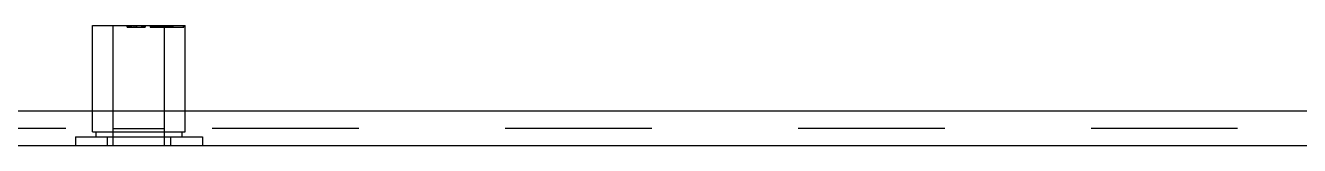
# Model space of a CAD drawing. Header units: millimetres. Extents: x 0 to 8948, y -1340 to 1100.
# Drawn here: x 5001.9 to 5076, y 306.2 to 313.2 of the extents above; entities that cross this region are included whole.
import ezdxf

# ---------------------------------------------------------------- set-up
doc = ezdxf.new("R2010")
doc.units = ezdxf.units.MM
doc.header["$LTSCALE"] = 85.25
doc.linetypes.add('HIDDEN', pattern=[0.2, 0.1, -0.1])
doc.layers.get('0').update_dxf_attribs({"linetype": 'CONTINUOUS'})
doc.layers.add('02___PRT_ALL_AXES', color=7, linetype='CONTINUOUS')
doc.layers.add('DEFAULT_2', color=8, linetype='HIDDEN')

msp = doc.modelspace()

# ---------------------------------------------------------------- linework, layer by layer
at = {"color": 3, "linetype": 'Continuous'}
for p, q in [((5090.448, 308.243), (4774.448, 308.243)), ((4775.448, 306.243), (5089.448, 306.243))]:
    msp.add_line(p, q, dxfattribs=at)
at = {"layer": '02___PRT_ALL_AXES', "color": 8, "linetype": 'HIDDEN'}
for p, q in [((5005.748, 307.043), (5005.748, 313.243)), ((5006.948, 313.243), (5009.948, 313.243)), ((5006.948, 306.243), (5006.948, 313.243)), ((5009.948, 306.243), (5009.948, 313.243)), ((5011.148, 307.043), (5011.148, 313.243)), ((5006.948, 307.243), (5009.948, 307.243)), ((5006.948, 306.243), (5009.948, 306.243))]:
    msp.add_line(p, q, dxfattribs=at)
at = {"layer": 'DEFAULT_2', "color": 8, "linetype": 'HIDDEN'}
for p, q in [((5005.748, 313.243), (5011.148, 313.243)), ((5005.748, 307.043), (5005.748, 313.243)), ((5007.76, 313.143), (5007.76, 313.243)), ((5007.76, 313.143), (5008.825, 313.143)), ((5007.828, 313.243), (5007.828, 313.143)), ((5007.883, 313.143), (5007.883, 313.243)), ((5007.937, 313.243), (5007.937, 313.143)), ((5008.015, 313.243), (5008.015, 313.143)), ((5008.172, 313.143), (5008.172, 313.243)), ((5008.263, 313.243), (5008.263, 313.143)), ((5008.339, 313.143), (5008.339, 313.243)), ((5008.631, 313.143), (5008.631, 313.243)), ((5008.638, 313.243), (5008.638, 313.143)), ((5008.685, 313.243), (5008.685, 313.143)), ((5008.757, 313.143), (5008.757, 313.243)), ((5008.825, 313.243), (5008.825, 313.143)), ((5009.115, 313.243), (5009.115, 313.143)), ((5009.115, 313.143), (5011.073, 313.143)), ((5009.141, 313.243), (5009.141, 313.143)), ((5009.142, 313.243), (5009.142, 313.143)), ((5009.192, 313.243), (5009.192, 313.143)), ((5009.23, 313.243), (5009.23, 313.143)), ((5009.233, 313.243), (5009.233, 313.143)), ((5009.265, 313.243), (5009.265, 313.143)), ((5009.306, 313.243), (5009.306, 313.143)), ((5009.342, 313.243), (5009.342, 313.143)), ((5009.343, 313.243), (5009.343, 313.143)), ((5009.397, 313.243), (5009.397, 313.143)), ((5009.414, 313.243), (5009.414, 313.143)), ((5009.448, 313.243), (5009.448, 313.143)), ((5009.478, 313.243), (5009.478, 313.143)), ((5009.486, 313.243), (5009.486, 313.143)), ((5009.515, 313.243), (5009.515, 313.143)), ((5009.517, 313.243), (5009.517, 313.143)), ((5009.518, 313.243), (5009.518, 313.143)), ((5009.526, 313.243), (5009.526, 313.143)), ((5009.562, 313.243), (5009.562, 313.143)), ((5009.571, 313.243), (5009.571, 313.143)), ((5009.584, 313.243), (5009.584, 313.143)), ((5009.59, 313.243), (5009.59, 313.143)), ((5009.592, 313.243), (5009.592, 313.143)), ((5009.631, 313.243), (5009.631, 313.143)), ((5009.634, 313.243), (5009.634, 313.143)), ((5009.659, 313.243), (5009.659, 313.143)), ((5009.675, 313.243), (5009.675, 313.143)), ((5009.681, 313.243), (5009.681, 313.143)), ((5009.685, 313.243), (5009.685, 313.143)), ((5009.686, 313.243), (5009.686, 313.143)), ((5009.689, 313.243), (5009.689, 313.143)), ((5009.731, 313.243), (5009.731, 313.143)), ((5009.748, 313.243), (5009.748, 313.143)), ((5009.752, 313.243), (5009.752, 313.143)), ((5009.755, 313.243), (5009.755, 313.143)), ((5009.762, 313.143), (5009.762, 313.243)), ((5009.77, 313.243), (5009.77, 313.143)), ((5009.793, 313.243), (5009.793, 313.143)), ((5009.796, 313.243), (5009.796, 313.143)), ((5009.827, 313.243), (5009.827, 313.143)), ((5009.838, 313.243), (5009.838, 313.143)), ((5009.866, 313.243), (5009.866, 313.143)), ((5009.907, 313.243), (5009.907, 313.143)), ((5009.915, 313.143), (5009.915, 313.243)), ((5009.916, 313.243), (5009.916, 313.143)), ((5009.934, 313.243), (5009.934, 313.143)), ((5009.941, 313.243), (5009.941, 313.143)), ((5009.951, 313.243), (5009.951, 313.143)), ((5009.955, 313.243), (5009.955, 313.143)), ((5009.971, 313.243), (5009.971, 313.143)), ((5009.996, 313.243), (5009.996, 313.143)), ((5010.021, 313.243), (5010.021, 313.143)), ((5010.025, 313.243), (5010.025, 313.143)), ((5010.033, 313.243), (5010.033, 313.143)), ((5010.039, 313.243), (5010.039, 313.143)), ((5010.04, 313.243), (5010.04, 313.143)), ((5010.052, 313.243), (5010.052, 313.143)), ((5010.055, 313.243), (5010.055, 313.143)), ((5010.058, 313.243), (5010.058, 313.143)), ((5010.082, 313.243), (5010.082, 313.143)), ((5010.128, 313.243), (5010.128, 313.143)), ((5010.177, 313.243), (5010.177, 313.143)), ((5010.18, 313.243), (5010.18, 313.143)), ((5010.189, 313.243), (5010.189, 313.143)), ((5010.204, 313.243), (5010.204, 313.143)), ((5010.206, 313.243), (5010.206, 313.143)), ((5010.215, 313.243), (5010.215, 313.143)), ((5010.239, 313.243), (5010.239, 313.143)), ((5010.248, 313.243), (5010.248, 313.143)), ((5010.25, 313.243), (5010.25, 313.143)), ((5010.265, 313.243), (5010.265, 313.143)), ((5010.274, 313.243), (5010.274, 313.143)), ((5010.277, 313.243), (5010.277, 313.143)), ((5010.292, 313.243), (5010.292, 313.143)), ((5010.372, 313.243), (5010.372, 313.143)), ((5010.396, 313.243), (5010.396, 313.143)), ((5010.415, 313.243), (5010.415, 313.143)), ((5010.421, 313.243), (5010.421, 313.143)), ((5011.042, 313.143), (5011.042, 313.243)), ((5011.073, 313.143), (5011.073, 313.243)), ((5011.148, 307.043), (5011.148, 313.243)), ((5089.448, 307.243), (4775.448, 307.243)), ((5005.748, 307.043), (5011.148, 307.043)), ((5005.948, 307.043), (5005.948, 306.743)), ((5010.948, 307.043), (5010.948, 306.743)), ((5004.753, 306.743), (5012.143, 306.743)), ((5004.753, 306.743), (5004.753, 306.243)), ((5006.6, 306.743), (5006.6, 306.243)), ((5010.295, 306.743), (5010.295, 306.243)), ((5012.143, 306.743), (5012.143, 306.243))]:
    msp.add_line(p, q, dxfattribs=at)

doc.saveas('drawing.dxf')
